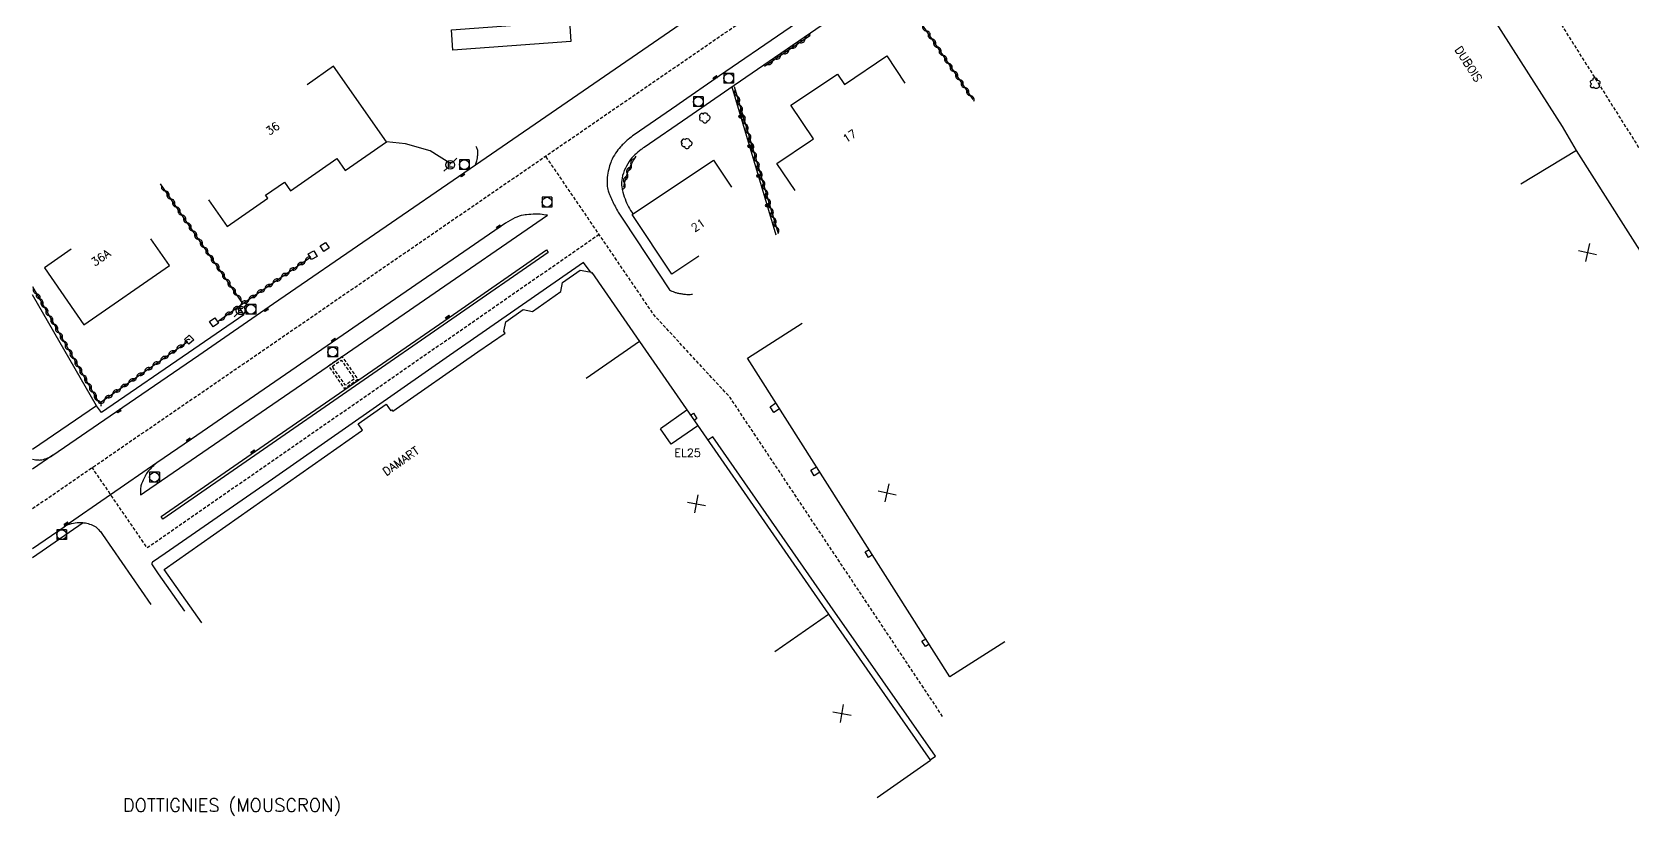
# Model space of a CAD drawing. Header units: millimetres. Extents: x 75999 to 76986, y 158000 to 158837.
# Drawn here: x 75999.9 to 76245.8, y 158011.4 to 158131.8 of the extents above; entities that cross this region are included whole.
import ezdxf
from ezdxf.enums import TextEntityAlignment as Align

# ---------------------------------------------------------------- set-up
doc = ezdxf.new("R2010")
doc.units = ezdxf.units.MM
doc.linetypes.add('DASHED', pattern=[0.75, 0.5, -0.25])
doc.layers.get('0').update_dxf_attribs({"linetype": 'CONTINUOUS'})
for name, color, linetype in [('W0001', 6, 'DASHED'), ('W0008', 7, 'CONTINUOUS'), ('W0100', 7, 'CONTINUOUS'), ('W0112', 1, 'DASHED'), ('W0300', 7, 'CONTINUOUS'), ('W0310', 3, 'CONTINUOUS'), ('W0322', 7, 'CONTINUOUS'), ('W0400', 7, 'CONTINUOUS'), ('W0420', 7, 'CONTINUOUS'), ('W0471', 7, 'CONTINUOUS'), ('W0980', 7, 'CONTINUOUS'), ('W0984', 7, 'CONTINUOUS'), ('W0991', 7, 'CONTINUOUS'), ('W1102', 7, 'CONTINUOUS')]:
    doc.layers.add(name, color=color, linetype=linetype)
doc.styles.get("Standard").update_dxf_attribs({"font": 'romans.shx', "width": 0.85})

# ---------------------------------------------------------------- blocks, each defined once
blk = doc.blocks.new('T300')
for p, q in [((-0.8, 0.51), (-0.86, 0.34)), ((-0.86, 0.34), (-0.86, 0.17)), ((-0.86, 0.17), (-0.74, 0.06)), ((-0.69, 0.63), (-0.8, 0.51)), ((-0.8, -0.06), (-0.74, 0.06)), ((-0.74, 0.06), (-0.69, 0.11)), ((-0.57, 0.69), (-0.69, 0.63)), ((-0.46, 0.69), (-0.57, 0.69)), ((-0.29, 0.63), (-0.46, 0.69)), ((-0.29, 0.63), (-0.17, 0.74)), ((-0.23, 0.57), (-0.29, 0.63)), ((-0.17, 0.74), (-0.06, 0.8)), ((-0.06, 0.8), (0.06, 0.8)), ((0.06, 0.8), (0.23, 0.74)), ((0.23, 0.74), (0.34, 0.63)), ((0.34, 0.63), (0.4, 0.51)), ((0.46, 0.46), (0.34, 0.46)), ((0.4, 0.51), (0.4, 0.46)), ((0.57, 0.4), (0.46, 0.46)), ((0.57, 0.4), (0.69, 0.29)), ((0.69, 0.29), (0.74, 0.17)), ((0.74, 0.06), (0.69, -0.17)), ((0.74, 0.17), (0.74, 0.06)), ((-0.8, -0.17), (-0.8, -0.06)), ((-0.8, -0.23), (-0.8, -0.17)), ((-0.74, -0.34), (-0.8, -0.23)), ((-0.69, -0.4), (-0.74, -0.34)), ((-0.51, -0.46), (-0.69, -0.4)), ((-0.4, -0.46), (-0.51, -0.46)), ((-0.4, -0.46), (-0.34, -0.46)), ((-0.34, -0.46), (-0.34, -0.4)), ((-0.34, -0.51), (-0.34, -0.46)), ((-0.29, -0.63), (-0.34, -0.51)), ((-0.17, -0.74), (-0.29, -0.63)), ((-0.06, -0.8), (-0.17, -0.74)), ((0.06, -0.8), (-0.06, -0.8)), ((0.17, -0.74), (0.06, -0.8)), ((0.23, -0.69), (0.17, -0.74)), ((0.29, -0.46), (0.23, -0.46)), ((0.29, -0.63), (0.23, -0.69)), ((0.46, -0.4), (0.29, -0.46)), ((0.34, -0.51), (0.29, -0.63)), ((0.34, -0.51), (0.34, -0.46)), ((0.57, -0.34), (0.46, -0.4)), ((0.63, -0.29), (0.57, -0.34)), ((0.69, -0.17), (0.63, -0.29))]:
    blk.add_line(p, q)
blk = doc.blocks.new('t310o')
at = {"color": 0, "linetype": 'Continuous'}
for centre, start, end in [((-0.5, 0.38), 216.8699, 323.1304), ((0.5, -0.37), 36.8699, 143.1303)]:
    blk.add_arc(centre, 0.625, start, end, dxfattribs=at)
blk = doc.blocks.new('T420')
for p, q in [((0.75, 0.75), (-0.75, 0.75)), ((-0.75, 0.75), (-0.75, -0.75)), ((0.75, 0.75), (0.75, -0.75)), ((0.75, -0.75), (-0.75, -0.75))]:
    blk.add_line(p, q)
blk.add_ellipse((0, 0), major_axis=(-0.53, 0.53), ratio=1, start_param=3.926991, end_param=10.210176)
blk = doc.blocks.new('T400')
for p, q in [((-0.15, 0.3), (0.15, 0.3)), ((-0.15, -0.25), (-0.15, 0.3)), ((-0.15, 0.15), (0.15, 0.15)), ((-0.15, 0), (0.15, 0)), ((0.15, 0.3), (0.15, -0.25)), ((-0.15, -0.15), (0.15, -0.15)), ((-0.15, -0.25), (-0.15, -0.3)), ((-0.15, -0.3), (0.15, -0.3)), ((0.15, -0.3), (0.15, -0.25))]:
    blk.add_line(p, q)
blk = doc.blocks.new('T471')
for p, q in [((-0.333334, 0.333334), (-0.333334, -0.333334)), ((-0.333334, 0.333334), (0.333334, 0.333334)), ((-0.333334, 0), (0, 0)), ((0.500001, 0.500001), (1.000002, 1.000002)), ((-0.500001, -0.500001), (-1.000002, -1.000002)), ((-0.333334, -0.333334), (0.333334, -0.333334))]:
    blk.add_line(p, q)
blk.add_ellipse((0, 0), major_axis=(0.471405, 0.471405), ratio=1, start_param=5.4977871438, end_param=11.780972451)
blk = doc.blocks.new('t112o')
at = {"color": 0, "linetype": 'Continuous'}
for p, q in [((-0.5, 0.5), (0.5, 0.5)), ((-0.5, -0.5), (-0.5, 0.5)), ((0.5, 0.5), (0.5, -0.5)), ((0.5, -0.5), (-0.5, -0.5))]:
    blk.add_line(p, q, dxfattribs=at)
blk = doc.blocks.new('t991o')
at = {"color": 0, "linetype": 'Continuous'}
for p, q in [((-1, 1), (1, -1)), ((-1, -1), (1, 1))]:
    blk.add_line(p, q, dxfattribs=at)
blk = doc.blocks.new('t322o')
at = {"color": 0, "linetype": 'Continuous'}
for radius in [0.25, 0.15]:
    blk.add_circle((0, 0), radius, dxfattribs=at)

msp = doc.modelspace()

# ---------------------------------------------------------------- linework, layer by layer
at = {"layer": 'W0001', "flags": 128}
for points in [[(76000, 158058.61), (76031.13, 158079.97), (76091.52, 158121.48), (76147.12, 158159.67), (76159.62, 158168.26), (76167.73, 158173.83), (76175.04, 158179.09)], [(76222.77, 158151.93), (76250.85, 158107.37)], [(76139.75, 158026.67), (76107.1, 158075.67), (76095.5, 158088.23), (76078.79, 158112.73)], [(76087.01, 158100.68), (76017.61, 158052.55), (76009.15, 158064.89)]]:
    msp.add_lwpolyline(points, dxfattribs=at)
at = {"layer": 'W0008', "flags": 128}
for points in [[(76145, 158152.15), (76105.5, 158125.03), (76099.31, 158120.76), (76098.92, 158120.49), (76092.36, 158115.98, 0.03095), (76091.48, 158115.3, 0.020465), (76090.27, 158114.13, 0.047945), (76089.53, 158113.19, 0.041327), (76088.87, 158111.96, 0.037468), (76088.54, 158111, 0.030771), (76088.3, 158109.8, 0.041343), (76088.22, 158108.3, 0.067182), (76088.38, 158107.38, 0.03133), (76088.58, 158106.84, 0.008869), (76089.44, 158105.02, 0.02244), (76089.94, 158104.12), (76090.76, 158102.87), (76097.79, 158092.2, 0.029283), (76098.55, 158091.84, 0.047305), (76099.04, 158091.69, 0.008356), (76099.69, 158091.58, 0.00971), (76100.24, 158091.5, 0.039995), (76100.65, 158091.48, 0.023601), (76101.35, 158091.53)], [(76146.99, 158150.55), (76106.91, 158122.99), (76100.63, 158118.65), (76093.9, 158114.06, 0.019613), (76093.46, 158113.73, 0.008326), (76092.48, 158112.91, 0.061699), (76091.84, 158112.21, 0.037102), (76091.03, 158110.85, 0.070081), (76090.52, 158109.35, 0.080144), (76090.49, 158107.97, 0.035111), (76090.65, 158107.2, 0.018717), (76091.11, 158105.79, 0.041465), (76091.5, 158104.94, 0.029782), (76092.2, 158103.85)], [(76000, 158066.18, 0.028875), (76000.9, 158066.06, 0.070752), (76001.42, 158066.09, 0.046223), (76002.36, 158066.38, 0.053749), (76003.11, 158066.78), (76011.9, 158072.82), (76025.51, 158082.18), (76036.99, 158090.07), (76067.99, 158111.4, 0.029847), (76068.21, 158111.99, 0.041096), (76068.31, 158112.44, 0.015246), (76068.37, 158113.01, 0.021426), (76068.38, 158113.41, 0.087063), (76068.32, 158113.73, 0.05093), (76068.08, 158114.22)], [(76085.62, 158095.02), (76084.6, 158096.38), (76064.04, 158082.09), (76036.83, 158063.1), (76020.35, 158051.71), (76018.42, 158050.36, 0.09561), (76018.35, 158050.28, 0.097386), (76018.31, 158050.18, 0.104969), (76018.31, 158050.07, 0.094509), (76018.36, 158049.96), (76019.3, 158048.59), (76023.34, 158042.85)], [(76000, 158052.49), (76004.83, 158055.8, -0.07183), (76005.67, 158056.21, -0.054537), (76006.86, 158056.46, -0.048996), (76007.67, 158056.46, -0.045014), (76008.53, 158056.29, -0.037815), (76009.41, 158055.97, -0.077548), (76009.79, 158055.71, -0.027933), (76010.3, 158055.19, -0.028731), (76010.73, 158054.63), (76018.15, 158043.87)]]:
    msp.add_lwpolyline(points, format="xyb", dxfattribs=at)
for points in [[(76064.31, 158132.13), (76082.43, 158133.45), (76082.66, 158130.31), (76064.54, 158129)], [(76020.02, 158056.96), (76019.74, 158057.4), (76036.9, 158069.23), (76064.62, 158088.41), (76078.9, 158098.31), (76079.19, 158097.9)]]:
    msp.add_lwpolyline(points, close=True, dxfattribs=at)
for points in [[(76067.99, 158111.4), (76099.42, 158132.98)], [(76064.21, 158111.55), (76061.04, 158113.53), (76057.26, 158114.63), (76054.35, 158114.92)], [(76009.8, 158074.38), (76000, 158091.43)], [(76031.82, 158089.32), (76032.43, 158088.37), (76024.77, 158083.07), (76010.56, 158073.35), (76009.8, 158074.38), (76000, 158067.66)], [(76114.71, 158073.93), (76113.81, 158073.35), (76113.24, 158074.23), (76114.15, 158074.81)], [(76101.03, 158072.92), (76101.47, 158073.23), (76101.99, 158072.44), (76101.57, 158072.14)], [(76137.82, 158019.99), (76138.64, 158020.56), (76122.5, 158043.73), (76104.45, 158069.63), (76103.69, 158069.11)], [(76003.11, 158066.78), (76000, 158064.65)], [(76019.09, 158065.62), (76004.83, 158055.8)], [(76120.91, 158064.17), (76120.03, 158063.61), (76119.5, 158064.48), (76120.36, 158065.03)], [(76000, 158051.1), (76007.78, 158056.45)], [(76128.98, 158051.47), (76128.36, 158051.08), (76127.85, 158051.93), (76128.45, 158052.31)], [(76137.7, 158037.76), (76137.11, 158037.39), (76136.56, 158038.23), (76137.16, 158038.61)]]:
    msp.add_lwpolyline(points, dxfattribs=at)
msp.add_lwpolyline([(76017.16, 158061.11), (76041.29, 158077.67), (76079.07, 158103.63, 0.022763), (76077.96, 158103.79, 0.033934), (76077.2, 158103.81, 0.010952), (76075.85, 158103.73, 0.031743), (76075.39, 158103.66, 0.05323), (76074.06, 158103.23, 0.045016), (76072.63, 158102.42), (76044.4, 158083.02), (76024.4, 158069.28), (76019.09, 158065.62, 0.047942), (76018.5, 158065.13, 0.027006), (76017.61, 158064.12, 0.049672), (76017.27, 158063.57, 0.024659), (76016.73, 158062.38, 0.071795), (76016.59, 158061.75), (76016.59, 158060.7), (76016.97, 158060.98)], format="xyb", close=True, dxfattribs=at)
at = {"layer": 'W0100', "flags": 128}
for points in [[(76249.57, 158039.69), (76266.74, 158050.71), (76256.34, 158066.92), (76257.93, 158067.94), (76254.28, 158073.52), (76254.31, 158073.73), (76264.66, 158080.33), (76265.96, 158081.16), (76266.33, 158080.59), (76275.6, 158086.54), (76262.54, 158107.03), (76253.27, 158101.13), (76261.58, 158088.05), (76255.74, 158084.33), (76244.68, 158101.68), (76244.68, 158101.68), (76237.08, 158113.61), (76234.96, 158117.25), (76227.4, 158129.06), (76214.96, 158148.59), (76206.52, 158143.22)], [(76027.01, 158106), (76029.87, 158101.89), (76036.13, 158106.25), (76035.79, 158106.71), (76038.68, 158108.73), (76039.6, 158107.41), (76046.71, 158112.38), (76048, 158110.53), (76054.35, 158114.92), (76046.23, 158126.52), (76042.14, 158123.65)], [(76117.08, 158107.46), (76114.29, 158111.61), (76119.45, 158115.07), (76119.92, 158115.39), (76116.46, 158120.54), (76123.58, 158125.32), (76124.67, 158123.71), (76131.17, 158128.1), (76131.17, 158128.1), (76133.97, 158123.95)], [(76102.33, 158097.34), (76098.16, 158094.58), (76092.09, 158103.77), (76104.57, 158112.1), (76107.34, 158107.94)], [(76005.93, 158098.42), (76001.82, 158095.59), (76007.85, 158086.83), (76021.02, 158095.91), (76018.18, 158100.02)], [(76025.97, 158041.04), (76020.22, 158049.22), (76050.52, 158070.55), (76050.67, 158070.66), (76049.99, 158071.63), (76054.31, 158074.65), (76055.01, 158073.63), (76055.19, 158073.75), (76055.32, 158073.56), (76068.39, 158082.65), (76068.39, 158082.65), (76072.55, 158085.54), (76072.38, 158085.78), (76072.66, 158087.27), (76075.36, 158089.15), (76076.78, 158088.88), (76081.13, 158091.91), (76081.35, 158093.31), (76084.07, 158095.21), (76085.51, 158094.95), (76085.62, 158095.02), (76085.78, 158094.78), (76085.86, 158094.83), (76093.2, 158084.25), (76122.21, 158042.36), (76137.88, 158019.91), (76129.68, 158014.18)], [(76149.31, 158038.14), (76140.87, 158032.78), (76109.76, 158081.72), (76118.19, 158087.08)]]:
    msp.add_lwpolyline(points, dxfattribs=at)
at = {"layer": 'W0112', "flags": 128}
for points in [[(76045.46, 158080.53), (76047.5, 158081.95), (76049.96, 158078.41), (76047.93, 158076.99)], [(76046.02, 158080.43), (76047.4, 158081.39), (76049.41, 158078.51), (76048.03, 158077.55)]]:
    msp.add_lwpolyline(points, close=True, dxfattribs=at)
at = {"layer": 'W0310', "flags": 128}
for points in [[(76132.2, 158139.37), (76144.4, 158121.41)], [(76112.42, 158126.52), (76119.38, 158131.24)], [(76107.75, 158123.39), (76114.49, 158100.86)], [(76032.29, 158090.09), (76019.63, 158108.47)], [(76028.34, 158087.25), (76032.29, 158090.09), (76042.66, 158097.18)], [(76000, 158092.68), (76010.24, 158074.76), (76023.82, 158084.27)]]:
    msp.add_lwpolyline(points, dxfattribs=at)
msp.add_lwpolyline([(76092.63, 158112.72, 0.022939), (76091.98, 158111.56, 0.022939), (76091.43, 158110.34, 0.021173), (76091.03, 158109.18, 0.021173), (76090.73, 158107.98)], format="xyb", dxfattribs=at)
at = {"layer": 'W0322', "flags": 128}
msp.add_lwpolyline([(76107.36, 158123.34), (76114.16, 158100.64)], dxfattribs=at)
at = {"layer": 'W1102', "flags": 128}
for points in [[(76237.08, 158113.61), (76228.53, 158108.41)], [(76093.2, 158084.25), (76084.99, 158078.55)], [(76100.49, 158073.69), (76096.4, 158070.86)], [(76098.04, 158068.48), (76096.4, 158070.86)], [(76102.14, 158071.32), (76098.04, 158068.48)], [(76114, 158036.66), (76122.21, 158042.36)]]:
    msp.add_lwpolyline(points, dxfattribs=at)

# ---------------------------------------------------------------- block references
at = {"layer": 'W0112'}
for p, rotation in [((76044.85, 158098.79), 33.07353409771281), ((76043, 158097.52), 29.08026881724269), ((76027.85, 158087.19), 34.09904314802802), ((76024.03, 158084.54), 42.06371350314876)]:
    msp.add_blockref('t112o', p, dxfattribs=dict(at, rotation=rotation))
at = {"layer": 'W0300', "rotation": 305.0813}
msp.add_blockref('T300', (76239.96, 158123.79), dxfattribs=at)
at = {"layer": 'W0300'}
for p in [(76103.26, 158118.56), (76100.48, 158114.63)]:
    msp.add_blockref('T300', p, dxfattribs=at)
at = {"layer": 'W0310'}
for p, rotation in [((76118.63, 158130.72), 34.10814891552626), ((76137.26, 158131.93), 304.1835672865449), ((76138.1, 158130.69), 304.1835672865449), ((76114.9, 158128.2), 34.10814891552626), ((76116.14, 158129.04), 34.10814891552626), ((76117.38, 158129.88), 34.10814891552626), ((76138.94, 158129.45), 304.1835672865449), ((76139.79, 158128.2), 304.1835672865449), ((76113.66, 158127.36), 34.10814891552626), ((76140.63, 158126.96), 304.1835672865449), ((76141.47, 158125.72), 304.1835672865449), ((76142.32, 158124.48), 304.1835672865449), ((76143.16, 158123.24), 304.1835672865449), ((76108.18, 158121.95), 286.6769232460312), ((76108.61, 158120.51), 286.6769232460312), ((76144, 158122), 304.1835672865449), ((76109.04, 158119.08), 286.6769232460312), ((76109.47, 158117.64), 286.6769232460312), ((76109.9, 158116.2), 286.6769232460312), ((76110.33, 158114.77), 286.6769232460312), ((76110.76, 158113.33), 286.6769232460312), ((76091.9, 158111.41), 243.9661649725016), ((76111.19, 158111.89), 286.6769232460312), ((76111.62, 158110.46), 286.6769232460312), ((76090.87, 158108.6), 255.784334322149), ((76091.32, 158110.03), 249.875249646363), ((76112.05, 158109.02), 286.6769232460312), ((76020.38, 158107.38), 124.5743690695049), ((76021.23, 158106.15), 124.5743690695049), ((76112.48, 158107.58), 286.6769232460312), ((76112.91, 158106.15), 286.6769232460312), ((76022.08, 158104.91), 124.5743690695049), ((76022.93, 158103.68), 124.5743690695049), ((76113.34, 158104.71), 286.6769232460312), ((76113.77, 158103.27), 286.6769232460312), ((76023.78, 158102.44), 124.5743690695049), ((76024.63, 158101.21), 124.5743690695049), ((76114.2, 158101.83), 286.6769232460312), ((76025.48, 158099.97), 124.5743690695049), ((76026.33, 158098.74), 124.5743690695049), ((76027.19, 158097.5), 124.5743690695049), ((76028.04, 158096.27), 124.5743690695049), ((76040.66, 158095.81), 34.34495757689071), ((76041.9, 158096.65), 34.34495757689071), ((76028.89, 158095.03), 124.5743690695049), ((76029.74, 158093.8), 124.5743690695049), ((76036.94, 158093.27), 34.34495757689071), ((76038.18, 158094.12), 34.34495757689071), ((76039.42, 158094.96), 34.34495757689071), ((76000.63, 158091.58), 299.7490780382154), ((76001.07, 158090.8), 299.7490780382154), ((76030.59, 158092.56), 124.5743690695049), ((76031.44, 158091.33), 124.5743690695049), ((76034.47, 158091.58), 34.34495757689071), ((76035.71, 158092.42), 34.34495757689071), ((76001.82, 158089.5), 299.7490780382154), ((76002.56, 158088.2), 299.7490780382154), ((76030.78, 158089), 35.68743736707417), ((76031.99, 158089.88), 35.68743736707417), ((76033.23, 158090.73), 34.34495757689071), ((76003.31, 158086.89), 299.7490780382154), ((76029.56, 158088.13), 35.68743736707417), ((76004.05, 158085.59), 299.7490780382154), ((76004.79, 158084.29), 299.7490780382154), ((76023.36, 158083.95), 35.02222491707131), ((76005.54, 158082.99), 299.7490780382154), ((76006.28, 158081.68), 299.7490780382154), ((76019.68, 158081.37), 35.02222491707131), ((76020.91, 158082.23), 35.02222491707131), ((76022.13, 158083.09), 35.02222491707131), ((76007.03, 158080.38), 299.7490780382154), ((76007.77, 158079.08), 299.7490780382154), ((76015.99, 158078.79), 35.02222491707131), ((76017.22, 158079.65), 35.02222491707131), ((76018.45, 158080.51), 35.02222491707131), ((76008.52, 158077.78), 299.7490780382154), ((76009.26, 158076.48), 299.7490780382154), ((76012.31, 158076.21), 35.02222491707131), ((76013.54, 158077.07), 35.02222491707131), ((76014.76, 158077.93), 35.02222491707131), ((76010.01, 158075.17), 299.7490780382154), ((76011.08, 158075.34), 35.02222491707131)]:
    msp.add_blockref('t310o', p, dxfattribs=dict(at, rotation=rotation))
at = {"layer": 'W0322', "rotation": 286.6769232459886}
for p in [(76108.72, 158118.79), (76110.09, 158114.24), (76111.45, 158109.69), (76112.81, 158105.14)]:
    msp.add_blockref('t322o', p, dxfattribs=at)
at = {"layer": 'W0400', "rotation": 124.4655}
for p in [(76104.84, 158124.77), (76066.03, 158109.86), (76071.56, 158101.87), (76035.9, 158089.13), (76063.75, 158087.99), (76046.23, 158084.46), (76013.27, 158073.58), (76023.95, 158069.15), (76033.87, 158067.32), (76005.19, 158056.23)]:
    msp.add_blockref('T400', p, dxfattribs=at)
at = {"layer": 'W0420'}
for p in [(76106.91, 158124.68), (76102.24, 158121.08), (76066.29, 158111.42), (76079.01, 158105.65), (76033.52, 158089.19), (76046.09, 158082.64), (76018.72, 158063.42), (76004.48, 158054.59)]:
    msp.add_blockref('T420', p, dxfattribs=at)
at = {"layer": 'W0471'}
for p in [(76064.14, 158111.39), (76031.95, 158089.03)]:
    msp.add_blockref('T471', p, dxfattribs=at)
at = {"layer": 'W0991'}
for p, rotation in [((76238.78, 158097.92), 302.5166845449159), ((76131.22, 158061), 32.44563235130092), ((76101.96, 158059.32), 34.70152358218568), ((76124.3, 158027.14), 34.9115036412779)]:
    msp.add_blockref('t991o', p, dxfattribs=dict(at, rotation=rotation))

# ---------------------------------------------------------------- texts
at = {"layer": 'W0980'}
msp.add_text('DOTTIGNIES (MOUSCRON)', height=2, dxfattribs=at).set_placement((76030.63, 158012.91), align=Align.MIDDLE)
at = {"layer": 'W0984'}
for s, rotation, p in [('DUBOIS', 302.5626, (76220.5, 158126.86)), ('DAMART', 34.8042, (76056.54, 158065.89))]:
    msp.add_text(s, height=1.25, rotation=rotation, dxfattribs=at).set_placement(p, align=Align.MIDDLE)
msp.add_text('EL25', height=1.25, dxfattribs=at).set_placement((76100.59, 158067.16), align=Align.MIDDLE)
at = {"layer": 'W0991'}
for s, rotation, p in [('36', 34.5744, (76036.86, 158116.98)), ('17', 34.0075, (76125.46, 158115.8)), ('21', 33.589, (76102.19, 158102.11)), ('36A', 34.5744, (76010.46, 158097.13))]:
    msp.add_text(s, height=1.25, rotation=rotation, dxfattribs=at).set_placement(p, align=Align.MIDDLE)

doc.saveas('drawing.dxf')
